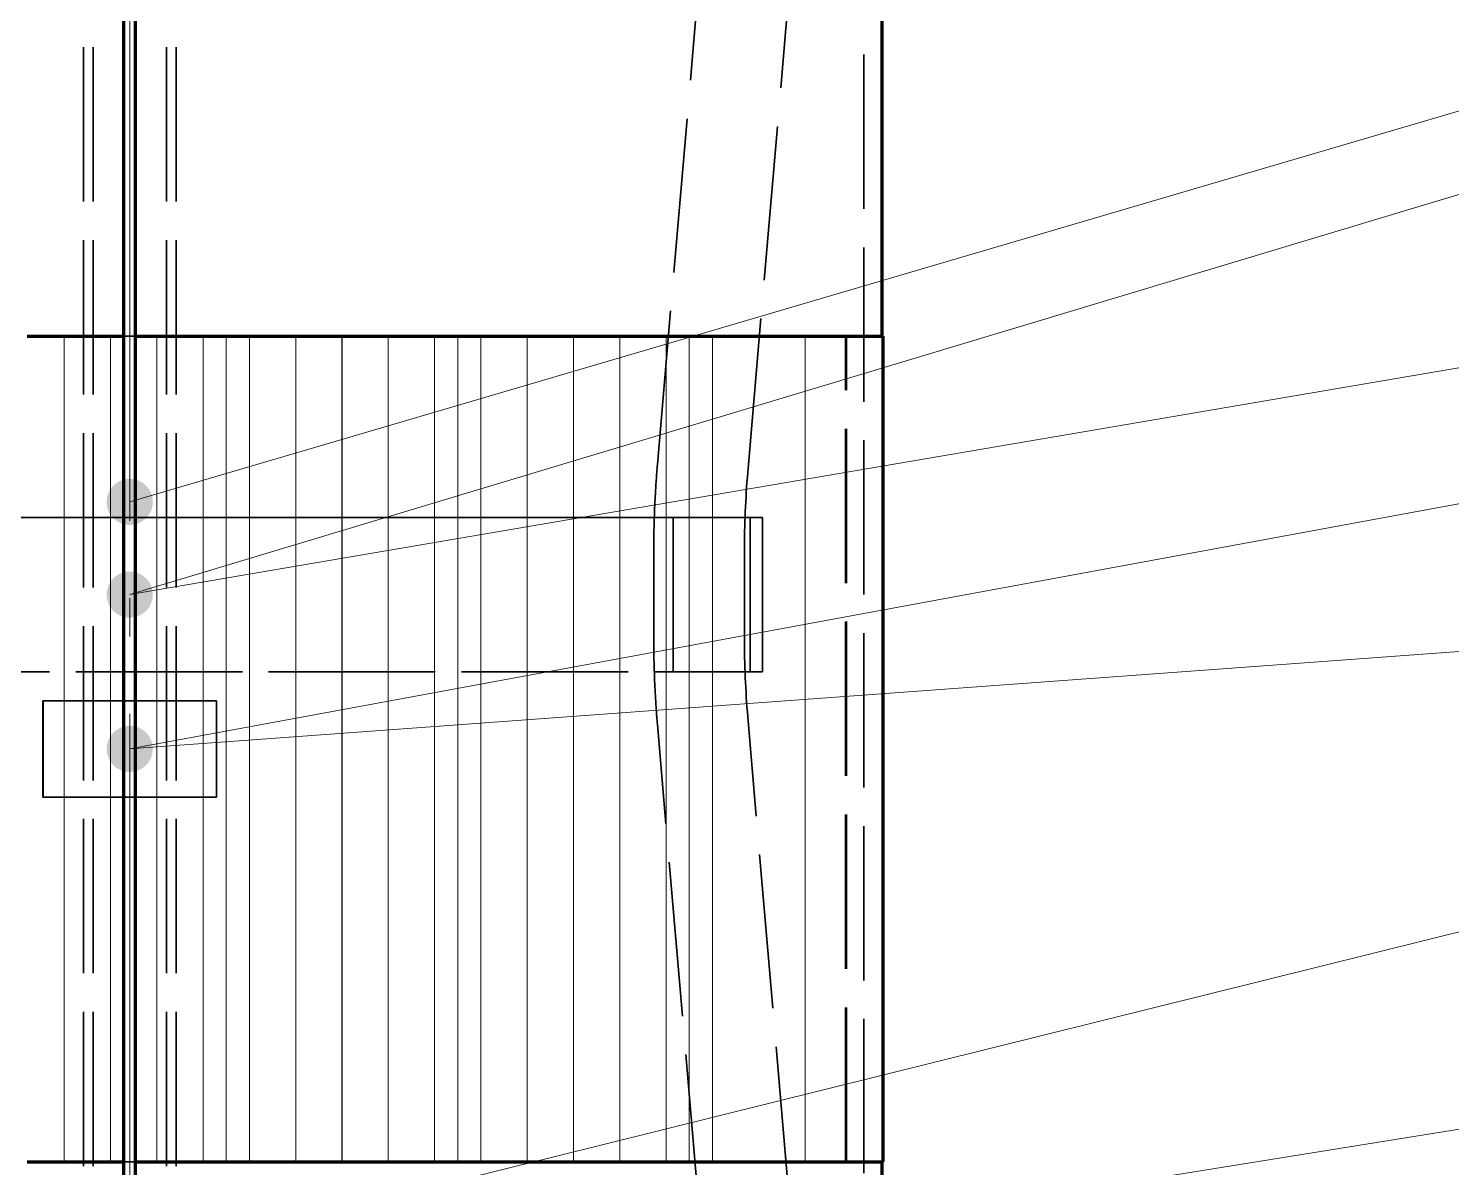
# Model space of a CAD drawing. Header units: millimetres. Extents: x 0 to 2382, y 0 to 420.
# Drawn here: x 153.88 to 190.76, y 255.65 to 285.17 of the extents above; entities that cross this region are included whole.
import ezdxf

# ---------------------------------------------------------------- set-up
doc = ezdxf.new("R2010")
doc.units = ezdxf.units.MM
doc.linetypes.add('IRAM-E-TRAZOS', pattern=[5, 4, -1])
doc.linetypes.add('IRAM-F-TRAZO-PUNTO', pattern=[20, 15, -2, 1, -2])
for name, color, linetype, lineweight in [('01-VISIBLE', 7, 'CONTINUOUS', 70), ('02-OCULTA', 4, 'IRAM-E-TRAZOS', 35), ('03-EJE', 1, 'IRAM-F-TRAZO-PUNTO', 18), ('05-RAYADO', 8, 'CONTINUOUS', 18), ('08-FINA', 5, 'CONTINUOUS', 18)]:
    doc.layers.add(name, color=color, linetype=linetype, lineweight=lineweight)

msp = doc.modelspace()

# ---------------------------------------------------------------- hatches: boundary and pattern name
at = {"layer": '05-RAYADO'}
h = msp.add_hatch(dxfattribs=at)
h.set_pattern_fill('ANSI31', scale=0.94488, angle=45)
h.paths.add_polyline_path([(175.046, 255.799), (175.046, 277.201), (137.954, 277.201), (137.954, 255.799)])
h = msp.add_hatch(dxfattribs=at)
h.set_pattern_fill('ANSI31', scale=0.377953, angle=45)
h.paths.add_polyline_path([(172.276, 255.799), (172.276, 277.201), (140.724, 277.201), (140.724, 255.799)])
at = {"layer": '08-FINA'}
h = msp.add_hatch(color=7, dxfattribs=at)
h.dxf.hatch_style = 1
edge = h.paths.add_edge_path()
edge.add_arc((156.5, 272.902), 0.6, 0, 360)
h = msp.add_hatch(color=7, dxfattribs=at)
h.dxf.hatch_style = 1
edge = h.paths.add_edge_path()
edge.add_arc((156.5, 270.5), 0.6, 0, 360)
h = msp.add_hatch(color=7, dxfattribs=at)
h.dxf.hatch_style = 1
edge = h.paths.add_edge_path()
edge.add_arc((156.5, 270.5), 0.6, 0, 360)
h = msp.add_hatch(color=7, dxfattribs=at)
h.dxf.hatch_style = 1
edge = h.paths.add_edge_path()
edge.add_arc((156.5, 266.5), 0.6, 0, 360)
h = msp.add_hatch(color=7, dxfattribs=at)
h.dxf.hatch_style = 1
edge = h.paths.add_edge_path()
edge.add_arc((156.5, 266.5), 0.6, 0, 360)

# ---------------------------------------------------------------- linework, layer by layer
at = {"layer": '01-VISIBLE'}
for p, q in [((156.35, 231.587), (156.35, 315.4)), ((156.65, 231.587), (156.65, 315.4)), ((176, 277.201), (176, 315.5)), ((176.03, 255.799), (176.03, 277.201)), ((176, 231.587), (176, 255.799))]:
    msp.add_line(p, q, dxfattribs=at)
for points in [[(153.846, 277.201), (153.896, 277.201), (153.946, 277.201), (153.996, 277.201), (154.046, 277.201), (154.097, 277.201), (154.147, 277.201), (154.197, 277.201), (154.247, 277.201), (154.297, 277.201), (154.347, 277.201), (154.397, 277.201), (154.447, 277.201), (154.497, 277.201), (154.547, 277.201), (154.597, 277.201), (154.647, 277.201), (154.697, 277.201), (154.748, 277.201), (154.798, 277.201), (154.848, 277.201), (154.898, 277.201), (154.948, 277.201), (154.998, 277.201), (155.048, 277.201), (155.098, 277.201), (155.148, 277.201), (155.198, 277.201), (155.248, 277.201), (155.298, 277.201), (155.348, 277.201), (155.399, 277.201), (155.449, 277.201), (155.499, 277.201), (155.549, 277.201), (155.599, 277.201), (155.649, 277.201), (155.699, 277.201), (155.749, 277.201), (155.799, 277.201), (155.849, 277.201), (155.899, 277.201), (155.949, 277.201), (155.999, 277.201), (156.05, 277.201), (156.1, 277.201), (156.15, 277.201), (156.2, 277.201), (156.25, 277.201), (156.3, 277.201), (156.35, 277.201)], [(156.65, 277.201), (156.7, 277.201), (156.75, 277.201), (156.8, 277.201), (156.85, 277.201), (156.9, 277.201), (156.95, 277.201), (157.001, 277.201), (157.051, 277.201), (157.101, 277.201), (157.151, 277.201), (157.201, 277.201), (157.251, 277.201), (157.301, 277.201), (157.351, 277.201), (157.401, 277.201), (157.451, 277.201), (157.501, 277.201), (157.551, 277.201), (157.601, 277.201), (157.652, 277.201), (157.702, 277.201), (157.752, 277.201), (157.802, 277.201), (157.852, 277.201), (157.902, 277.201), (157.952, 277.201), (158.002, 277.201), (158.052, 277.201), (158.102, 277.201), (158.152, 277.201), (158.202, 277.201), (158.252, 277.201), (158.303, 277.201), (158.353, 277.201), (158.403, 277.201), (158.453, 277.201), (158.503, 277.201), (158.553, 277.201), (158.603, 277.201), (158.653, 277.201), (158.703, 277.201), (158.753, 277.201), (158.803, 277.201), (158.853, 277.201), (158.903, 277.201), (158.954, 277.201), (159.004, 277.201), (159.054, 277.201), (159.104, 277.201), (159.154, 277.201), (159.204, 277.201), (159.254, 277.201), (159.304, 277.201), (159.354, 277.201), (159.404, 277.201), (159.454, 277.201), (159.504, 277.201), (159.554, 277.201), (159.605, 277.201), (159.655, 277.201), (159.705, 277.201), (159.755, 277.201), (159.805, 277.201), (159.855, 277.201), (159.905, 277.201), (159.955, 277.201), (160.005, 277.201), (160.055, 277.201), (160.105, 277.201), (160.155, 277.201), (160.206, 277.201), (160.256, 277.201), (160.306, 277.201), (160.356, 277.201), (160.406, 277.201), (160.456, 277.201), (160.506, 277.201), (160.556, 277.201), (160.606, 277.201), (160.656, 277.201), (160.706, 277.201), (160.756, 277.201), (160.806, 277.201), (160.857, 277.201), (160.907, 277.201), (160.957, 277.201), (161.007, 277.201), (161.057, 277.201), (161.107, 277.201), (161.157, 277.201), (161.207, 277.201), (161.257, 277.201), (161.307, 277.201), (161.357, 277.201), (161.407, 277.201), (161.457, 277.201), (161.508, 277.201), (161.558, 277.201), (161.608, 277.201), (161.658, 277.201), (161.708, 277.201), (161.758, 277.201), (161.808, 277.201), (161.858, 277.201), (161.908, 277.201), (161.958, 277.201), (162.008, 277.201), (162.058, 277.201), (162.108, 277.201), (162.159, 277.201), (162.209, 277.201), (162.259, 277.201), (162.309, 277.201), (162.359, 277.201), (162.409, 277.201), (162.459, 277.201), (162.509, 277.201), (162.559, 277.201), (162.609, 277.201), (162.659, 277.201), (162.709, 277.201), (162.759, 277.201), (162.81, 277.201), (162.86, 277.201), (162.91, 277.201), (162.96, 277.201), (163.01, 277.201), (163.06, 277.201), (163.11, 277.201), (163.16, 277.201), (163.21, 277.201), (163.26, 277.201), (163.31, 277.201), (163.36, 277.201), (163.41, 277.201), (163.461, 277.201), (163.511, 277.201), (163.561, 277.201), (163.611, 277.201), (163.661, 277.201), (163.711, 277.201), (163.761, 277.201), (163.811, 277.201), (163.861, 277.201), (163.911, 277.201), (163.961, 277.201), (164.011, 277.201), (164.061, 277.201), (164.112, 277.201), (164.162, 277.201), (164.212, 277.201), (164.262, 277.201), (164.312, 277.201), (164.362, 277.201), (164.412, 277.201), (164.462, 277.201), (164.512, 277.201), (164.562, 277.201), (164.612, 277.201), (164.662, 277.201), (164.712, 277.201), (164.763, 277.201), (164.813, 277.201), (164.863, 277.201), (164.913, 277.201), (164.963, 277.201), (165.013, 277.201), (165.063, 277.201), (165.113, 277.201), (165.163, 277.201), (165.213, 277.201), (165.263, 277.201), (165.313, 277.201), (165.363, 277.201), (165.414, 277.201), (165.464, 277.201), (165.514, 277.201), (165.564, 277.201), (165.614, 277.201), (165.664, 277.201), (165.714, 277.201), (165.764, 277.201), (165.814, 277.201), (165.864, 277.201), (165.914, 277.201), (165.964, 277.201), (166.014, 277.201), (166.065, 277.201), (166.115, 277.201), (166.165, 277.201), (166.215, 277.201), (166.265, 277.201), (166.315, 277.201), (166.365, 277.201), (166.415, 277.201), (166.465, 277.201), (166.515, 277.201), (166.565, 277.201), (166.615, 277.201), (166.666, 277.201), (166.716, 277.201), (166.766, 277.201), (166.816, 277.201), (166.866, 277.201), (166.916, 277.201), (166.966, 277.201), (167.016, 277.201), (167.066, 277.201), (167.116, 277.201), (167.166, 277.201), (167.216, 277.201), (167.266, 277.201), (167.317, 277.201), (167.367, 277.201), (167.417, 277.201), (167.467, 277.201), (167.517, 277.201), (167.567, 277.201), (167.617, 277.201), (167.667, 277.201), (167.717, 277.201), (167.767, 277.201), (167.817, 277.201), (167.867, 277.201), (167.917, 277.201), (167.968, 277.201), (168.018, 277.201), (168.068, 277.201), (168.118, 277.201), (168.168, 277.201), (168.218, 277.201), (168.268, 277.201), (168.318, 277.201), (168.368, 277.201), (168.418, 277.201), (168.468, 277.201), (168.518, 277.201), (168.568, 277.201), (168.619, 277.201), (168.669, 277.201), (168.719, 277.201), (168.769, 277.201), (168.819, 277.201), (168.869, 277.201), (168.919, 277.201), (168.969, 277.201), (169.019, 277.201), (169.069, 277.201), (169.119, 277.201), (169.169, 277.201), (169.219, 277.201), (169.27, 277.201), (169.32, 277.201), (169.37, 277.201), (169.42, 277.201), (169.47, 277.201), (169.52, 277.201), (169.57, 277.201), (169.62, 277.201), (169.67, 277.201), (169.72, 277.201), (169.77, 277.201), (169.82, 277.201), (169.87, 277.201), (169.921, 277.201), (169.971, 277.201), (170.021, 277.201), (170.071, 277.201), (170.121, 277.201), (170.171, 277.201), (170.221, 277.201), (170.271, 277.201), (170.321, 277.201), (170.371, 277.201), (170.421, 277.201), (170.471, 277.201), (170.521, 277.201), (170.572, 277.201), (170.622, 277.201), (170.672, 277.201), (170.722, 277.201), (170.772, 277.201), (170.822, 277.201), (170.872, 277.201), (170.922, 277.201), (170.972, 277.201), (171.022, 277.201), (171.072, 277.201), (171.122, 277.201), (171.172, 277.201), (171.223, 277.201), (171.273, 277.201), (171.323, 277.201), (171.373, 277.201), (171.423, 277.201), (171.473, 277.201), (171.523, 277.201), (171.573, 277.201), (171.623, 277.201), (171.673, 277.201), (171.723, 277.201), (171.773, 277.201), (171.823, 277.201), (171.874, 277.201), (171.924, 277.201), (171.974, 277.201), (172.024, 277.201), (172.074, 277.201), (172.124, 277.201), (172.174, 277.201), (172.224, 277.201), (172.274, 277.201), (172.324, 277.201), (172.374, 277.201), (172.424, 277.201), (172.474, 277.201), (172.525, 277.201), (172.575, 277.201), (172.625, 277.201), (172.675, 277.201), (172.725, 277.201), (172.775, 277.201), (172.825, 277.201), (172.875, 277.201), (172.925, 277.201), (172.975, 277.201), (173.025, 277.201), (173.075, 277.201), (173.126, 277.201), (173.176, 277.201), (173.226, 277.201), (173.276, 277.201), (173.326, 277.201), (173.376, 277.201), (173.426, 277.201), (173.476, 277.201), (173.526, 277.201), (173.576, 277.201), (173.626, 277.201), (173.676, 277.201), (173.726, 277.201), (173.777, 277.201), (173.827, 277.201), (173.877, 277.201), (173.927, 277.201), (173.977, 277.201), (174.027, 277.201), (174.077, 277.201), (174.127, 277.201), (174.177, 277.201), (174.227, 277.201), (174.277, 277.201), (174.327, 277.201), (174.377, 277.201), (174.428, 277.201), (174.478, 277.201), (174.528, 277.201), (174.578, 277.201), (174.628, 277.201), (174.678, 277.201), (174.728, 277.201), (174.778, 277.201), (174.828, 277.201), (174.878, 277.201), (174.928, 277.201), (174.978, 277.201), (175.028, 277.201), (175.079, 277.201), (175.129, 277.201), (175.179, 277.201), (175.229, 277.201), (175.279, 277.201), (175.329, 277.201), (175.379, 277.201), (175.429, 277.201), (175.479, 277.201), (175.529, 277.201), (175.579, 277.201), (175.629, 277.201), (175.679, 277.201), (175.73, 277.201), (175.78, 277.201), (175.83, 277.201), (175.88, 277.201), (175.93, 277.201), (175.98, 277.201), (176.03, 277.201)], [(153.846, 255.799), (153.896, 255.799), (153.946, 255.799), (153.996, 255.799), (154.046, 255.799), (154.097, 255.799), (154.147, 255.799), (154.197, 255.799), (154.247, 255.799), (154.297, 255.799), (154.347, 255.799), (154.397, 255.799), (154.447, 255.799), (154.497, 255.799), (154.547, 255.799), (154.597, 255.799), (154.647, 255.799), (154.697, 255.799), (154.748, 255.799), (154.798, 255.799), (154.848, 255.799), (154.898, 255.799), (154.948, 255.799), (154.998, 255.799), (155.048, 255.799), (155.098, 255.799), (155.148, 255.799), (155.198, 255.799), (155.248, 255.799), (155.298, 255.799), (155.348, 255.799), (155.399, 255.799), (155.449, 255.799), (155.499, 255.799), (155.549, 255.799), (155.599, 255.799), (155.649, 255.799), (155.699, 255.799), (155.749, 255.799), (155.799, 255.799), (155.849, 255.799), (155.899, 255.799), (155.949, 255.799), (155.999, 255.799), (156.05, 255.799), (156.1, 255.799), (156.15, 255.799), (156.2, 255.799), (156.25, 255.799), (156.3, 255.799), (156.35, 255.799)], [(156.65, 255.799), (156.7, 255.799), (156.75, 255.799), (156.8, 255.799), (156.85, 255.799), (156.9, 255.799), (156.95, 255.799), (157.001, 255.799), (157.051, 255.799), (157.101, 255.799), (157.151, 255.799), (157.201, 255.799), (157.251, 255.799), (157.301, 255.799), (157.351, 255.799), (157.401, 255.799), (157.451, 255.799), (157.501, 255.799), (157.551, 255.799), (157.601, 255.799), (157.652, 255.799), (157.702, 255.799), (157.752, 255.799), (157.802, 255.799), (157.852, 255.799), (157.902, 255.799), (157.952, 255.799), (158.002, 255.799), (158.052, 255.799), (158.102, 255.799), (158.152, 255.799), (158.202, 255.799), (158.252, 255.799), (158.303, 255.799), (158.353, 255.799), (158.403, 255.799), (158.453, 255.799), (158.503, 255.799), (158.553, 255.799), (158.603, 255.799), (158.653, 255.799), (158.703, 255.799), (158.753, 255.799), (158.803, 255.799), (158.853, 255.799), (158.903, 255.799), (158.954, 255.799), (159.004, 255.799), (159.054, 255.799), (159.104, 255.799), (159.154, 255.799), (159.204, 255.799), (159.254, 255.799), (159.304, 255.799), (159.354, 255.799), (159.404, 255.799), (159.454, 255.799), (159.504, 255.799), (159.554, 255.799), (159.605, 255.799), (159.655, 255.799), (159.705, 255.799), (159.755, 255.799), (159.805, 255.799), (159.855, 255.799), (159.905, 255.799), (159.955, 255.799), (160.005, 255.799), (160.055, 255.799), (160.105, 255.799), (160.155, 255.799), (160.206, 255.799), (160.256, 255.799), (160.306, 255.799), (160.356, 255.799), (160.406, 255.799), (160.456, 255.799), (160.506, 255.799), (160.556, 255.799), (160.606, 255.799), (160.656, 255.799), (160.706, 255.799), (160.756, 255.799), (160.806, 255.799), (160.857, 255.799), (160.907, 255.799), (160.957, 255.799), (161.007, 255.799), (161.057, 255.799), (161.107, 255.799), (161.157, 255.799), (161.207, 255.799), (161.257, 255.799), (161.307, 255.799), (161.357, 255.799), (161.407, 255.799), (161.457, 255.799), (161.508, 255.799), (161.558, 255.799), (161.608, 255.799), (161.658, 255.799), (161.708, 255.799), (161.758, 255.799), (161.808, 255.799), (161.858, 255.799), (161.908, 255.799), (161.958, 255.799), (162.008, 255.799), (162.058, 255.799), (162.108, 255.799), (162.159, 255.799), (162.209, 255.799), (162.259, 255.799), (162.309, 255.799), (162.359, 255.799), (162.409, 255.799), (162.459, 255.799), (162.509, 255.799), (162.559, 255.799), (162.609, 255.799), (162.659, 255.799), (162.709, 255.799), (162.759, 255.799), (162.81, 255.799), (162.86, 255.799), (162.91, 255.799), (162.96, 255.799), (163.01, 255.799), (163.06, 255.799), (163.11, 255.799), (163.16, 255.799), (163.21, 255.799), (163.26, 255.799), (163.31, 255.799), (163.36, 255.799), (163.41, 255.799), (163.461, 255.799), (163.511, 255.799), (163.561, 255.799), (163.611, 255.799), (163.661, 255.799), (163.711, 255.799), (163.761, 255.799), (163.811, 255.799), (163.861, 255.799), (163.911, 255.799), (163.961, 255.799), (164.011, 255.799), (164.061, 255.799), (164.112, 255.799), (164.162, 255.799), (164.212, 255.799), (164.262, 255.799), (164.312, 255.799), (164.362, 255.799), (164.412, 255.799), (164.462, 255.799), (164.512, 255.799), (164.562, 255.799), (164.612, 255.799), (164.662, 255.799), (164.712, 255.799), (164.763, 255.799), (164.813, 255.799), (164.863, 255.799), (164.913, 255.799), (164.963, 255.799), (165.013, 255.799), (165.063, 255.799), (165.113, 255.799), (165.163, 255.799), (165.213, 255.799), (165.263, 255.799), (165.313, 255.799), (165.363, 255.799), (165.414, 255.799), (165.464, 255.799), (165.514, 255.799), (165.564, 255.799), (165.614, 255.799), (165.664, 255.799), (165.714, 255.799), (165.764, 255.799), (165.814, 255.799), (165.864, 255.799), (165.914, 255.799), (165.964, 255.799), (166.014, 255.799), (166.065, 255.799), (166.115, 255.799), (166.165, 255.799), (166.215, 255.799), (166.265, 255.799), (166.315, 255.799), (166.365, 255.799), (166.415, 255.799), (166.465, 255.799), (166.515, 255.799), (166.565, 255.799), (166.615, 255.799), (166.666, 255.799), (166.716, 255.799), (166.766, 255.799), (166.816, 255.799), (166.866, 255.799), (166.916, 255.799), (166.966, 255.799), (167.016, 255.799), (167.066, 255.799), (167.116, 255.799), (167.166, 255.799), (167.216, 255.799), (167.266, 255.799), (167.317, 255.799), (167.367, 255.799), (167.417, 255.799), (167.467, 255.799), (167.517, 255.799), (167.567, 255.799), (167.617, 255.799), (167.667, 255.799), (167.717, 255.799), (167.767, 255.799), (167.817, 255.799), (167.867, 255.799), (167.917, 255.799), (167.968, 255.799), (168.018, 255.799), (168.068, 255.799), (168.118, 255.799), (168.168, 255.799), (168.218, 255.799), (168.268, 255.799), (168.318, 255.799), (168.368, 255.799), (168.418, 255.799), (168.468, 255.799), (168.518, 255.799), (168.568, 255.799), (168.619, 255.799), (168.669, 255.799), (168.719, 255.799), (168.769, 255.799), (168.819, 255.799), (168.869, 255.799), (168.919, 255.799), (168.969, 255.799), (169.019, 255.799), (169.069, 255.799), (169.119, 255.799), (169.169, 255.799), (169.219, 255.799), (169.27, 255.799), (169.32, 255.799), (169.37, 255.799), (169.42, 255.799), (169.47, 255.799), (169.52, 255.799), (169.57, 255.799), (169.62, 255.799), (169.67, 255.799), (169.72, 255.799), (169.77, 255.799), (169.82, 255.799), (169.87, 255.799), (169.921, 255.799), (169.971, 255.799), (170.021, 255.799), (170.071, 255.799), (170.121, 255.799), (170.171, 255.799), (170.221, 255.799), (170.271, 255.799), (170.321, 255.799), (170.371, 255.799), (170.421, 255.799), (170.471, 255.799), (170.521, 255.799), (170.572, 255.799), (170.622, 255.799), (170.672, 255.799), (170.722, 255.799), (170.772, 255.799), (170.822, 255.799), (170.872, 255.799), (170.922, 255.799), (170.972, 255.799), (171.022, 255.799), (171.072, 255.799), (171.122, 255.799), (171.172, 255.799), (171.223, 255.799), (171.273, 255.799), (171.323, 255.799), (171.373, 255.799), (171.423, 255.799), (171.473, 255.799), (171.523, 255.799), (171.573, 255.799), (171.623, 255.799), (171.673, 255.799), (171.723, 255.799), (171.773, 255.799), (171.823, 255.799), (171.874, 255.799), (171.924, 255.799), (171.974, 255.799), (172.024, 255.799), (172.074, 255.799), (172.124, 255.799), (172.174, 255.799), (172.224, 255.799), (172.274, 255.799), (172.324, 255.799), (172.374, 255.799), (172.424, 255.799), (172.474, 255.799), (172.525, 255.799), (172.575, 255.799), (172.625, 255.799), (172.675, 255.799), (172.725, 255.799), (172.775, 255.799), (172.825, 255.799), (172.875, 255.799), (172.925, 255.799), (172.975, 255.799), (173.025, 255.799), (173.075, 255.799), (173.126, 255.799), (173.176, 255.799), (173.226, 255.799), (173.276, 255.799), (173.326, 255.799), (173.376, 255.799), (173.426, 255.799), (173.476, 255.799), (173.526, 255.799), (173.576, 255.799), (173.626, 255.799), (173.676, 255.799), (173.726, 255.799), (173.777, 255.799), (173.827, 255.799), (173.877, 255.799), (173.927, 255.799), (173.977, 255.799), (174.027, 255.799), (174.077, 255.799), (174.127, 255.799), (174.177, 255.799), (174.227, 255.799), (174.277, 255.799), (174.327, 255.799), (174.377, 255.799), (174.428, 255.799), (174.478, 255.799), (174.528, 255.799), (174.578, 255.799), (174.628, 255.799), (174.678, 255.799), (174.728, 255.799), (174.778, 255.799), (174.828, 255.799), (174.878, 255.799), (174.928, 255.799), (174.978, 255.799), (175.028, 255.799), (175.079, 255.799), (175.129, 255.799), (175.179, 255.799), (175.229, 255.799), (175.279, 255.799), (175.329, 255.799), (175.379, 255.799), (175.429, 255.799), (175.479, 255.799), (175.529, 255.799), (175.579, 255.799), (175.629, 255.799), (175.679, 255.799), (175.73, 255.799), (175.78, 255.799), (175.83, 255.799), (175.88, 255.799), (175.93, 255.799), (175.98, 255.799), (176.03, 255.799)]]:
    msp.add_lwpolyline(points, dxfattribs=at)
at = {"layer": '02-OCULTA'}
for p, q in [((155.3, 215.685), (155.3, 330.118)), ((155.55, 215.685), (155.55, 330.118)), ((157.45, 215.685), (157.45, 330.118)), ((157.7, 215.685), (157.7, 330.118)), ((156.35, 225.6), (156.35, 315.4)), ((156.65, 225.6), (156.65, 315.4)), ((175.525, 225.5), (175.525, 315.5)), ((170.176, 273.868), (172.963, 306.333)), ((170.176, 273.868), (172.963, 306.333)), ((170.176, 273.868), (172.963, 306.333)), ((170.176, 273.868), (172.963, 306.333)), ((172.517, 273.667), (175.304, 306.132)), ((172.517, 273.667), (175.304, 306.132)), ((172.517, 273.667), (175.304, 306.132)), ((172.517, 273.667), (175.304, 306.132)), ((175.046, 277.201), (175.074, 277.201)), ((175.046, 255.799), (175.046, 277.201)), ((175.074, 255.799), (175.074, 277.201)), ((176, 255.799), (176, 277.201)), ((176, 255.799), (176, 277.201)), ((172.9, 272.5), (140.1, 272.5)), ((140.42, 272.5), (172.58, 272.5)), ((172.9, 272.5), (170.58, 272.5)), ((170.58, 272.5), (172.58, 272.5)), ((170.58, 268.5), (170.58, 272.5)), ((170.58, 268.5), (170.58, 272.5)), ((172.58, 272.5), (172.58, 268.5)), ((172.58, 268.5), (172.58, 272.5)), ((172.9, 268.5), (172.9, 272.5)), ((172.9, 268.5), (172.9, 272.5)), ((170.08, 269.371), (170.08, 271.629)), ((170.08, 269.371), (170.08, 271.629)), ((170.08, 269.371), (170.08, 271.629)), ((170.08, 269.371), (170.08, 271.629)), ((172.43, 269.371), (172.43, 271.629)), ((172.43, 269.371), (172.43, 271.629)), ((172.43, 269.371), (172.43, 271.629)), ((172.43, 269.371), (172.43, 271.629)), ((140.1, 268.5), (172.9, 268.5)), ((140.42, 268.5), (172.58, 268.5)), ((170.58, 268.5), (172.58, 268.5)), ((170.58, 268.5), (172.9, 268.5)), ((154.252, 265.25), (154.252, 267.75)), ((154.255, 267.75), (154.252, 267.75)), ((154.255, 265.25), (154.255, 267.75)), ((158.745, 267.75), (158.748, 267.75)), ((158.745, 265.25), (158.745, 267.75)), ((158.748, 265.25), (158.748, 267.75)), ((172.963, 234.667), (170.176, 267.132)), ((172.963, 234.667), (170.176, 267.132)), ((172.963, 234.667), (170.176, 267.132)), ((172.963, 234.667), (170.176, 267.132)), ((175.304, 234.868), (172.517, 267.333)), ((175.304, 234.868), (172.517, 267.333)), ((175.304, 234.868), (172.517, 267.333)), ((175.304, 234.868), (172.517, 267.333)), ((154.255, 265.25), (154.252, 265.25)), ((158.745, 265.25), (158.748, 265.25)), ((175.046, 255.799), (175.074, 255.799))]:
    msp.add_line(p, q, dxfattribs=at)
for points in [[(153.868, 277.201), (153.965, 277.201), (154.063, 277.201), (154.16, 277.201), (154.258, 277.201), (154.355, 277.201), (154.453, 277.201), (154.55, 277.201), (154.648, 277.201), (154.745, 277.201), (154.843, 277.201), (154.94, 277.201), (155.038, 277.201), (155.135, 277.201), (155.233, 277.201), (155.33, 277.201), (155.428, 277.201), (155.525, 277.201), (155.623, 277.201), (155.72, 277.201), (155.818, 277.201), (155.915, 277.201), (156.013, 277.201), (156.11, 277.201), (156.208, 277.201), (156.305, 277.201), (156.403, 277.201), (156.5, 277.201), (156.598, 277.201), (156.695, 277.201), (156.793, 277.201), (156.89, 277.201), (156.988, 277.201), (157.085, 277.201), (157.183, 277.201), (157.28, 277.201), (157.378, 277.201), (157.475, 277.201), (157.573, 277.201), (157.67, 277.201), (157.768, 277.201), (157.865, 277.201), (157.963, 277.201), (158.06, 277.201), (158.158, 277.201), (158.255, 277.201), (158.353, 277.201), (158.45, 277.201), (158.548, 277.201), (158.645, 277.201), (158.743, 277.201), (158.84, 277.201), (158.938, 277.201), (159.035, 277.201), (159.133, 277.201), (159.23, 277.201), (159.328, 277.201), (159.425, 277.201), (159.523, 277.201), (159.62, 277.201), (159.718, 277.201), (159.815, 277.201), (159.913, 277.201), (160.01, 277.201), (160.108, 277.201), (160.205, 277.201), (160.303, 277.201), (160.4, 277.201), (160.498, 277.201), (160.595, 277.201), (160.693, 277.201), (160.79, 277.201), (160.888, 277.201), (160.985, 277.201), (161.083, 277.201), (161.18, 277.201), (161.278, 277.201), (161.375, 277.201), (161.473, 277.201), (161.57, 277.201), (161.668, 277.201), (161.765, 277.201), (161.863, 277.201), (161.96, 277.201), (162.058, 277.201), (162.155, 277.201), (162.253, 277.201), (162.35, 277.201), (162.448, 277.201), (162.545, 277.201), (162.643, 277.201), (162.74, 277.201), (162.838, 277.201), (162.935, 277.201), (163.033, 277.201), (163.13, 277.201), (163.228, 277.201), (163.325, 277.201), (163.423, 277.201), (163.52, 277.201), (163.618, 277.201), (163.715, 277.201), (163.813, 277.201), (163.91, 277.201), (164.008, 277.201), (164.105, 277.201), (164.203, 277.201), (164.3, 277.201), (164.398, 277.201), (164.495, 277.201), (164.593, 277.201), (164.69, 277.201), (164.788, 277.201), (164.885, 277.201), (164.983, 277.201), (165.08, 277.201), (165.178, 277.201), (165.275, 277.201), (165.373, 277.201), (165.47, 277.201), (165.568, 277.201), (165.665, 277.201), (165.763, 277.201), (165.86, 277.201), (165.958, 277.201), (166.055, 277.201), (166.153, 277.201), (166.25, 277.201), (166.348, 277.201), (166.445, 277.201), (166.543, 277.201), (166.64, 277.201), (166.738, 277.201), (166.835, 277.201), (166.933, 277.201), (167.03, 277.201), (167.128, 277.201), (167.225, 277.201), (167.323, 277.201), (167.42, 277.201), (167.518, 277.201), (167.615, 277.201), (167.713, 277.201), (167.81, 277.201), (167.908, 277.201), (168.005, 277.201), (168.103, 277.201), (168.2, 277.201), (168.298, 277.201), (168.395, 277.201), (168.493, 277.201), (168.59, 277.201), (168.688, 277.201), (168.785, 277.201), (168.883, 277.201), (168.98, 277.201), (169.078, 277.201), (169.175, 277.201), (169.273, 277.201), (169.37, 277.201), (169.468, 277.201), (169.565, 277.201), (169.663, 277.201), (169.76, 277.201), (169.858, 277.201), (169.955, 277.201), (170.053, 277.201), (170.15, 277.201), (170.248, 277.201), (170.345, 277.201), (170.443, 277.201), (170.54, 277.201), (170.638, 277.201), (170.735, 277.201), (170.833, 277.201), (170.93, 277.201), (171.028, 277.201), (171.125, 277.201), (171.223, 277.201), (171.32, 277.201), (171.418, 277.201), (171.515, 277.201), (171.613, 277.201), (171.71, 277.201), (171.808, 277.201), (171.905, 277.201), (172.003, 277.201), (172.1, 277.201), (172.198, 277.201), (172.295, 277.201), (172.393, 277.201), (172.49, 277.201), (172.588, 277.201), (172.685, 277.201), (172.783, 277.201), (172.88, 277.201), (172.978, 277.201), (173.075, 277.201), (173.173, 277.201), (173.27, 277.201), (173.368, 277.201), (173.465, 277.201), (173.563, 277.201), (173.66, 277.201), (173.758, 277.201), (173.855, 277.201), (173.953, 277.201), (174.05, 277.201), (174.148, 277.201), (174.245, 277.201), (174.343, 277.201), (174.44, 277.201), (174.538, 277.201), (174.635, 277.201), (174.733, 277.201), (174.83, 277.201), (174.928, 277.201), (175.025, 277.201), (175.123, 277.201), (175.22, 277.201), (175.318, 277.201), (175.415, 277.201), (175.513, 277.201), (175.61, 277.201), (175.708, 277.201), (175.805, 277.201), (175.903, 277.201), (176, 277.201)], [(156.35, 277.201), (156.4, 277.201), (156.45, 277.201), (156.5, 277.201), (156.55, 277.201), (156.6, 277.201), (156.65, 277.201)], [(176, 277.201), (175.95, 277.201), (175.9, 277.201), (175.849, 277.201), (175.799, 277.201), (175.749, 277.201), (175.699, 277.201), (175.648, 277.201), (175.598, 277.201), (175.548, 277.201), (175.498, 277.201), (175.447, 277.201), (175.397, 277.201), (175.347, 277.201), (175.297, 277.201), (175.247, 277.201), (175.196, 277.201), (175.146, 277.201), (175.096, 277.201), (175.046, 277.201)], [(176.03, 277.201), (175.98, 277.201), (175.929, 277.201), (175.879, 277.201), (175.829, 277.201), (175.778, 277.201), (175.728, 277.201), (175.678, 277.201), (175.628, 277.201), (175.577, 277.201), (175.527, 277.201), (175.477, 277.201), (175.426, 277.201), (175.376, 277.201), (175.326, 277.201), (175.275, 277.201), (175.225, 277.201), (175.175, 277.201), (175.124, 277.201), (175.074, 277.201)], [(170.08, 271.629), (170.08, 271.68), (170.08, 271.731), (170.08, 271.782), (170.081, 271.833), (170.081, 271.884), (170.082, 271.935), (170.082, 271.986), (170.083, 272.036), (170.084, 272.087), (170.085, 272.138), (170.086, 272.189), (170.087, 272.24), (170.088, 272.291), (170.09, 272.342), (170.091, 272.393), (170.093, 272.444), (170.094, 272.495), (170.096, 272.546), (170.098, 272.597), (170.1, 272.648), (170.102, 272.698), (170.104, 272.749), (170.106, 272.8), (170.109, 272.851), (170.111, 272.902), (170.113, 272.953), (170.116, 273.004), (170.119, 273.055), (170.122, 273.105), (170.125, 273.156), (170.128, 273.207), (170.131, 273.258), (170.134, 273.309), (170.137, 273.36), (170.141, 273.41), (170.144, 273.461), (170.148, 273.512), (170.152, 273.563), (170.155, 273.614), (170.159, 273.664), (170.163, 273.715), (170.167, 273.766), (170.172, 273.817), (170.176, 273.868)], [(170.08, 271.629), (170.08, 271.68), (170.08, 271.731), (170.08, 271.782), (170.081, 271.833), (170.081, 271.884), (170.082, 271.935), (170.082, 271.986), (170.083, 272.036), (170.084, 272.087), (170.085, 272.138), (170.086, 272.189), (170.087, 272.24), (170.088, 272.291), (170.09, 272.342), (170.091, 272.393), (170.093, 272.444), (170.094, 272.495), (170.096, 272.546), (170.098, 272.597), (170.1, 272.648), (170.102, 272.698), (170.104, 272.749), (170.106, 272.8), (170.109, 272.851), (170.111, 272.902), (170.113, 272.953), (170.116, 273.004), (170.119, 273.055), (170.122, 273.105), (170.125, 273.156), (170.128, 273.207), (170.131, 273.258), (170.134, 273.309), (170.137, 273.36), (170.141, 273.41), (170.144, 273.461), (170.148, 273.512), (170.152, 273.563), (170.155, 273.614), (170.159, 273.664), (170.163, 273.715), (170.167, 273.766), (170.172, 273.817), (170.176, 273.868)], [(170.08, 271.629), (170.08, 271.68), (170.08, 271.731), (170.08, 271.782), (170.081, 271.833), (170.081, 271.884), (170.082, 271.935), (170.082, 271.986), (170.083, 272.036), (170.084, 272.087), (170.085, 272.138), (170.086, 272.189), (170.087, 272.24), (170.088, 272.291), (170.09, 272.342), (170.091, 272.393), (170.093, 272.444), (170.094, 272.495), (170.096, 272.546), (170.098, 272.597), (170.1, 272.648), (170.102, 272.698), (170.104, 272.749), (170.106, 272.8), (170.109, 272.851), (170.111, 272.902), (170.113, 272.953), (170.116, 273.004), (170.119, 273.055), (170.122, 273.105), (170.125, 273.156), (170.128, 273.207), (170.131, 273.258), (170.134, 273.309), (170.137, 273.36), (170.141, 273.41), (170.144, 273.461), (170.148, 273.512), (170.152, 273.563), (170.155, 273.614), (170.159, 273.664), (170.163, 273.715), (170.167, 273.766), (170.172, 273.817), (170.176, 273.868)], [(170.08, 271.629), (170.08, 271.68), (170.08, 271.731), (170.08, 271.782), (170.081, 271.833), (170.081, 271.884), (170.082, 271.935), (170.082, 271.986), (170.083, 272.036), (170.084, 272.087), (170.085, 272.138), (170.086, 272.189), (170.087, 272.24), (170.088, 272.291), (170.09, 272.342), (170.091, 272.393), (170.093, 272.444), (170.094, 272.495), (170.096, 272.546), (170.098, 272.597), (170.1, 272.648), (170.102, 272.698), (170.104, 272.749), (170.106, 272.8), (170.109, 272.851), (170.111, 272.902), (170.113, 272.953), (170.116, 273.004), (170.119, 273.055), (170.122, 273.105), (170.125, 273.156), (170.128, 273.207), (170.131, 273.258), (170.134, 273.309), (170.137, 273.36), (170.141, 273.41), (170.144, 273.461), (170.148, 273.512), (170.152, 273.563), (170.155, 273.614), (170.159, 273.664), (170.163, 273.715), (170.167, 273.766), (170.172, 273.817), (170.176, 273.868)], [(170.176, 267.132), (170.172, 267.183), (170.167, 267.234), (170.163, 267.285), (170.159, 267.336), (170.155, 267.386), (170.152, 267.437), (170.148, 267.488), (170.144, 267.539), (170.141, 267.59), (170.137, 267.64), (170.134, 267.691), (170.131, 267.742), (170.128, 267.793), (170.125, 267.844), (170.122, 267.895), (170.119, 267.945), (170.116, 267.996), (170.113, 268.047), (170.111, 268.098), (170.109, 268.149), (170.106, 268.2), (170.104, 268.251), (170.102, 268.302), (170.1, 268.352), (170.098, 268.403), (170.096, 268.454), (170.094, 268.505), (170.093, 268.556), (170.091, 268.607), (170.09, 268.658), (170.088, 268.709), (170.087, 268.76), (170.086, 268.811), (170.085, 268.862), (170.084, 268.913), (170.083, 268.964), (170.082, 269.014), (170.082, 269.065), (170.081, 269.116), (170.081, 269.167), (170.08, 269.218), (170.08, 269.269), (170.08, 269.32), (170.08, 269.371)], [(170.176, 267.132), (170.172, 267.183), (170.167, 267.234), (170.163, 267.285), (170.159, 267.336), (170.155, 267.386), (170.152, 267.437), (170.148, 267.488), (170.144, 267.539), (170.141, 267.59), (170.137, 267.64), (170.134, 267.691), (170.131, 267.742), (170.128, 267.793), (170.125, 267.844), (170.122, 267.895), (170.119, 267.945), (170.116, 267.996), (170.113, 268.047), (170.111, 268.098), (170.109, 268.149), (170.106, 268.2), (170.104, 268.251), (170.102, 268.302), (170.1, 268.352), (170.098, 268.403), (170.096, 268.454), (170.094, 268.505), (170.093, 268.556), (170.091, 268.607), (170.09, 268.658), (170.088, 268.709), (170.087, 268.76), (170.086, 268.811), (170.085, 268.862), (170.084, 268.913), (170.083, 268.964), (170.082, 269.014), (170.082, 269.065), (170.081, 269.116), (170.081, 269.167), (170.08, 269.218), (170.08, 269.269), (170.08, 269.32), (170.08, 269.371)], [(170.176, 267.132), (170.172, 267.183), (170.167, 267.234), (170.163, 267.285), (170.159, 267.336), (170.155, 267.386), (170.152, 267.437), (170.148, 267.488), (170.144, 267.539), (170.141, 267.59), (170.137, 267.64), (170.134, 267.691), (170.131, 267.742), (170.128, 267.793), (170.125, 267.844), (170.122, 267.895), (170.119, 267.945), (170.116, 267.996), (170.113, 268.047), (170.111, 268.098), (170.109, 268.149), (170.106, 268.2), (170.104, 268.251), (170.102, 268.302), (170.1, 268.352), (170.098, 268.403), (170.096, 268.454), (170.094, 268.505), (170.093, 268.556), (170.091, 268.607), (170.09, 268.658), (170.088, 268.709), (170.087, 268.76), (170.086, 268.811), (170.085, 268.862), (170.084, 268.913), (170.083, 268.964), (170.082, 269.014), (170.082, 269.065), (170.081, 269.116), (170.081, 269.167), (170.08, 269.218), (170.08, 269.269), (170.08, 269.32), (170.08, 269.371)], [(170.176, 267.132), (170.172, 267.183), (170.167, 267.234), (170.163, 267.285), (170.159, 267.336), (170.155, 267.386), (170.152, 267.437), (170.148, 267.488), (170.144, 267.539), (170.141, 267.59), (170.137, 267.64), (170.134, 267.691), (170.131, 267.742), (170.128, 267.793), (170.125, 267.844), (170.122, 267.895), (170.119, 267.945), (170.116, 267.996), (170.113, 268.047), (170.111, 268.098), (170.109, 268.149), (170.106, 268.2), (170.104, 268.251), (170.102, 268.302), (170.1, 268.352), (170.098, 268.403), (170.096, 268.454), (170.094, 268.505), (170.093, 268.556), (170.091, 268.607), (170.09, 268.658), (170.088, 268.709), (170.087, 268.76), (170.086, 268.811), (170.085, 268.862), (170.084, 268.913), (170.083, 268.964), (170.082, 269.014), (170.082, 269.065), (170.081, 269.116), (170.081, 269.167), (170.08, 269.218), (170.08, 269.269), (170.08, 269.32), (170.08, 269.371)], [(158.748, 267.75), (158.698, 267.75), (158.647, 267.75), (158.597, 267.75), (158.546, 267.75), (158.496, 267.75), (158.445, 267.75), (158.395, 267.75), (158.344, 267.75), (158.294, 267.75), (158.243, 267.75), (158.193, 267.75), (158.142, 267.75), (158.092, 267.75), (158.041, 267.75), (157.991, 267.75), (157.94, 267.75), (157.89, 267.75), (157.839, 267.75), (157.788, 267.75), (157.738, 267.75), (157.687, 267.75), (157.637, 267.75), (157.586, 267.75), (157.536, 267.75), (157.485, 267.75), (157.435, 267.75), (157.384, 267.75), (157.334, 267.75), (157.283, 267.75), (157.233, 267.75), (157.182, 267.75), (157.132, 267.75), (157.081, 267.75), (157.031, 267.75), (156.98, 267.75), (156.929, 267.75), (156.879, 267.75), (156.828, 267.75), (156.778, 267.75), (156.727, 267.75), (156.677, 267.75), (156.626, 267.75), (156.576, 267.75), (156.525, 267.75), (156.475, 267.75), (156.424, 267.75), (156.374, 267.75), (156.323, 267.75), (156.273, 267.75), (156.222, 267.75), (156.172, 267.75), (156.121, 267.75), (156.071, 267.75), (156.02, 267.75), (155.969, 267.75), (155.919, 267.75), (155.868, 267.75), (155.818, 267.75), (155.767, 267.75), (155.717, 267.75), (155.666, 267.75), (155.616, 267.75), (155.565, 267.75), (155.515, 267.75), (155.464, 267.75), (155.414, 267.75), (155.363, 267.75), (155.313, 267.75), (155.262, 267.75), (155.212, 267.75), (155.161, 267.75), (155.11, 267.75), (155.06, 267.75), (155.009, 267.75), (154.959, 267.75), (154.908, 267.75), (154.858, 267.75), (154.807, 267.75), (154.757, 267.75), (154.706, 267.75), (154.656, 267.75), (154.605, 267.75), (154.555, 267.75), (154.504, 267.75), (154.454, 267.75), (154.403, 267.75), (154.353, 267.75), (154.302, 267.75), (154.252, 267.75)], [(158.745, 267.75), (158.695, 267.75), (158.644, 267.75), (158.594, 267.75), (158.543, 267.75), (158.493, 267.75), (158.442, 267.75), (158.392, 267.75), (158.341, 267.75), (158.291, 267.75), (158.241, 267.75), (158.19, 267.75), (158.14, 267.75), (158.089, 267.75), (158.039, 267.75), (157.988, 267.75), (157.938, 267.75), (157.887, 267.75), (157.837, 267.75), (157.786, 267.75), (157.736, 267.75), (157.686, 267.75), (157.635, 267.75), (157.585, 267.75), (157.534, 267.75), (157.484, 267.75), (157.433, 267.75), (157.383, 267.75), (157.332, 267.75), (157.282, 267.75), (157.232, 267.75), (157.181, 267.75), (157.131, 267.75), (157.08, 267.75), (157.03, 267.75), (156.979, 267.75), (156.929, 267.75), (156.878, 267.75), (156.828, 267.75), (156.777, 267.75), (156.727, 267.75), (156.677, 267.75), (156.626, 267.75), (156.576, 267.75), (156.525, 267.75), (156.475, 267.75), (156.424, 267.75), (156.374, 267.75), (156.323, 267.75), (156.273, 267.75), (156.223, 267.75), (156.172, 267.75), (156.122, 267.75), (156.071, 267.75), (156.021, 267.75), (155.97, 267.75), (155.92, 267.75), (155.869, 267.75), (155.819, 267.75), (155.768, 267.75), (155.718, 267.75), (155.668, 267.75), (155.617, 267.75), (155.567, 267.75), (155.516, 267.75), (155.466, 267.75), (155.415, 267.75), (155.365, 267.75), (155.314, 267.75), (155.264, 267.75), (155.214, 267.75), (155.163, 267.75), (155.113, 267.75), (155.062, 267.75), (155.012, 267.75), (154.961, 267.75), (154.911, 267.75), (154.86, 267.75), (154.81, 267.75), (154.759, 267.75), (154.709, 267.75), (154.659, 267.75), (154.608, 267.75), (154.558, 267.75), (154.507, 267.75), (154.457, 267.75), (154.406, 267.75), (154.356, 267.75), (154.305, 267.75), (154.255, 267.75)], [(158.748, 265.25), (158.698, 265.25), (158.647, 265.25), (158.597, 265.25), (158.546, 265.25), (158.496, 265.25), (158.445, 265.25), (158.395, 265.25), (158.344, 265.25), (158.294, 265.25), (158.243, 265.25), (158.193, 265.25), (158.142, 265.25), (158.092, 265.25), (158.041, 265.25), (157.991, 265.25), (157.94, 265.25), (157.89, 265.25), (157.839, 265.25), (157.788, 265.25), (157.738, 265.25), (157.687, 265.25), (157.637, 265.25), (157.586, 265.25), (157.536, 265.25), (157.485, 265.25), (157.435, 265.25), (157.384, 265.25), (157.334, 265.25), (157.283, 265.25), (157.233, 265.25), (157.182, 265.25), (157.132, 265.25), (157.081, 265.25), (157.031, 265.25), (156.98, 265.25), (156.929, 265.25), (156.879, 265.25), (156.828, 265.25), (156.778, 265.25), (156.727, 265.25), (156.677, 265.25), (156.626, 265.25), (156.576, 265.25), (156.525, 265.25), (156.475, 265.25), (156.424, 265.25), (156.374, 265.25), (156.323, 265.25), (156.273, 265.25), (156.222, 265.25), (156.172, 265.25), (156.121, 265.25), (156.071, 265.25), (156.02, 265.25), (155.969, 265.25), (155.919, 265.25), (155.868, 265.25), (155.818, 265.25), (155.767, 265.25), (155.717, 265.25), (155.666, 265.25), (155.616, 265.25), (155.565, 265.25), (155.515, 265.25), (155.464, 265.25), (155.414, 265.25), (155.363, 265.25), (155.313, 265.25), (155.262, 265.25), (155.212, 265.25), (155.161, 265.25), (155.11, 265.25), (155.06, 265.25), (155.009, 265.25), (154.959, 265.25), (154.908, 265.25), (154.858, 265.25), (154.807, 265.25), (154.757, 265.25), (154.706, 265.25), (154.656, 265.25), (154.605, 265.25), (154.555, 265.25), (154.504, 265.25), (154.454, 265.25), (154.403, 265.25), (154.353, 265.25), (154.302, 265.25), (154.252, 265.25)], [(158.745, 265.25), (158.695, 265.25), (158.644, 265.25), (158.594, 265.25), (158.543, 265.25), (158.493, 265.25), (158.442, 265.25), (158.392, 265.25), (158.341, 265.25), (158.291, 265.25), (158.241, 265.25), (158.19, 265.25), (158.14, 265.25), (158.089, 265.25), (158.039, 265.25), (157.988, 265.25), (157.938, 265.25), (157.887, 265.25), (157.837, 265.25), (157.786, 265.25), (157.736, 265.25), (157.686, 265.25), (157.635, 265.25), (157.585, 265.25), (157.534, 265.25), (157.484, 265.25), (157.433, 265.25), (157.383, 265.25), (157.332, 265.25), (157.282, 265.25), (157.232, 265.25), (157.181, 265.25), (157.131, 265.25), (157.08, 265.25), (157.03, 265.25), (156.979, 265.25), (156.929, 265.25), (156.878, 265.25), (156.828, 265.25), (156.777, 265.25), (156.727, 265.25), (156.677, 265.25), (156.626, 265.25), (156.576, 265.25), (156.525, 265.25), (156.475, 265.25), (156.424, 265.25), (156.374, 265.25), (156.323, 265.25), (156.273, 265.25), (156.223, 265.25), (156.172, 265.25), (156.122, 265.25), (156.071, 265.25), (156.021, 265.25), (155.97, 265.25), (155.92, 265.25), (155.869, 265.25), (155.819, 265.25), (155.768, 265.25), (155.718, 265.25), (155.668, 265.25), (155.617, 265.25), (155.567, 265.25), (155.516, 265.25), (155.466, 265.25), (155.415, 265.25), (155.365, 265.25), (155.314, 265.25), (155.264, 265.25), (155.214, 265.25), (155.163, 265.25), (155.113, 265.25), (155.062, 265.25), (155.012, 265.25), (154.961, 265.25), (154.911, 265.25), (154.86, 265.25), (154.81, 265.25), (154.759, 265.25), (154.709, 265.25), (154.659, 265.25), (154.608, 265.25), (154.558, 265.25), (154.507, 265.25), (154.457, 265.25), (154.406, 265.25), (154.356, 265.25), (154.305, 265.25), (154.255, 265.25)], [(153.868, 255.799), (153.965, 255.799), (154.063, 255.799), (154.16, 255.799), (154.258, 255.799), (154.355, 255.799), (154.453, 255.799), (154.55, 255.799), (154.648, 255.799), (154.745, 255.799), (154.843, 255.799), (154.94, 255.799), (155.038, 255.799), (155.135, 255.799), (155.233, 255.799), (155.33, 255.799), (155.428, 255.799), (155.525, 255.799), (155.623, 255.799), (155.72, 255.799), (155.818, 255.799), (155.915, 255.799), (156.013, 255.799), (156.11, 255.799), (156.208, 255.799), (156.305, 255.799), (156.403, 255.799), (156.5, 255.799), (156.598, 255.799), (156.695, 255.799), (156.793, 255.799), (156.89, 255.799), (156.988, 255.799), (157.085, 255.799), (157.183, 255.799), (157.28, 255.799), (157.378, 255.799), (157.475, 255.799), (157.573, 255.799), (157.67, 255.799), (157.768, 255.799), (157.865, 255.799), (157.963, 255.799), (158.06, 255.799), (158.158, 255.799), (158.255, 255.799), (158.353, 255.799), (158.45, 255.799), (158.548, 255.799), (158.645, 255.799), (158.743, 255.799), (158.84, 255.799), (158.938, 255.799), (159.035, 255.799), (159.133, 255.799), (159.23, 255.799), (159.328, 255.799), (159.425, 255.799), (159.523, 255.799), (159.62, 255.799), (159.718, 255.799), (159.815, 255.799), (159.913, 255.799), (160.01, 255.799), (160.108, 255.799), (160.205, 255.799), (160.303, 255.799), (160.4, 255.799), (160.498, 255.799), (160.595, 255.799), (160.693, 255.799), (160.79, 255.799), (160.888, 255.799), (160.985, 255.799), (161.083, 255.799), (161.18, 255.799), (161.278, 255.799), (161.375, 255.799), (161.473, 255.799), (161.57, 255.799), (161.668, 255.799), (161.765, 255.799), (161.863, 255.799), (161.96, 255.799), (162.058, 255.799), (162.155, 255.799), (162.253, 255.799), (162.35, 255.799), (162.448, 255.799), (162.545, 255.799), (162.643, 255.799), (162.74, 255.799), (162.838, 255.799), (162.935, 255.799), (163.033, 255.799), (163.13, 255.799), (163.228, 255.799), (163.325, 255.799), (163.423, 255.799), (163.52, 255.799), (163.618, 255.799), (163.715, 255.799), (163.813, 255.799), (163.91, 255.799), (164.008, 255.799), (164.105, 255.799), (164.203, 255.799), (164.3, 255.799), (164.398, 255.799), (164.495, 255.799), (164.593, 255.799), (164.69, 255.799), (164.788, 255.799), (164.885, 255.799), (164.983, 255.799), (165.08, 255.799), (165.178, 255.799), (165.275, 255.799), (165.373, 255.799), (165.47, 255.799), (165.568, 255.799), (165.665, 255.799), (165.763, 255.799), (165.86, 255.799), (165.958, 255.799), (166.055, 255.799), (166.153, 255.799), (166.25, 255.799), (166.348, 255.799), (166.445, 255.799), (166.543, 255.799), (166.64, 255.799), (166.738, 255.799), (166.835, 255.799), (166.933, 255.799), (167.03, 255.799), (167.128, 255.799), (167.225, 255.799), (167.323, 255.799), (167.42, 255.799), (167.518, 255.799), (167.615, 255.799), (167.713, 255.799), (167.81, 255.799), (167.908, 255.799), (168.005, 255.799), (168.103, 255.799), (168.2, 255.799), (168.298, 255.799), (168.395, 255.799), (168.493, 255.799), (168.59, 255.799), (168.688, 255.799), (168.785, 255.799), (168.883, 255.799), (168.98, 255.799), (169.078, 255.799), (169.175, 255.799), (169.273, 255.799), (169.37, 255.799), (169.468, 255.799), (169.565, 255.799), (169.663, 255.799), (169.76, 255.799), (169.858, 255.799), (169.955, 255.799), (170.053, 255.799), (170.15, 255.799), (170.248, 255.799), (170.345, 255.799), (170.443, 255.799), (170.54, 255.799), (170.638, 255.799), (170.735, 255.799), (170.833, 255.799), (170.93, 255.799), (171.028, 255.799), (171.125, 255.799), (171.223, 255.799), (171.32, 255.799), (171.418, 255.799), (171.515, 255.799), (171.613, 255.799), (171.71, 255.799), (171.808, 255.799), (171.905, 255.799), (172.003, 255.799), (172.1, 255.799), (172.198, 255.799), (172.295, 255.799), (172.393, 255.799), (172.49, 255.799), (172.588, 255.799), (172.685, 255.799), (172.783, 255.799), (172.88, 255.799), (172.978, 255.799), (173.075, 255.799), (173.173, 255.799), (173.27, 255.799), (173.368, 255.799), (173.465, 255.799), (173.563, 255.799), (173.66, 255.799), (173.758, 255.799), (173.855, 255.799), (173.953, 255.799), (174.05, 255.799), (174.148, 255.799), (174.245, 255.799), (174.343, 255.799), (174.44, 255.799), (174.538, 255.799), (174.635, 255.799), (174.733, 255.799), (174.83, 255.799), (174.928, 255.799), (175.025, 255.799), (175.123, 255.799), (175.22, 255.799), (175.318, 255.799), (175.415, 255.799), (175.513, 255.799), (175.61, 255.799), (175.708, 255.799), (175.805, 255.799), (175.903, 255.799), (176, 255.799)], [(156.35, 255.799), (156.4, 255.799), (156.45, 255.799), (156.5, 255.799), (156.55, 255.799), (156.6, 255.799), (156.65, 255.799)], [(176, 255.799), (175.95, 255.799), (175.9, 255.799), (175.849, 255.799), (175.799, 255.799), (175.749, 255.799), (175.699, 255.799), (175.648, 255.799), (175.598, 255.799), (175.548, 255.799), (175.498, 255.799), (175.447, 255.799), (175.397, 255.799), (175.347, 255.799), (175.297, 255.799), (175.247, 255.799), (175.196, 255.799), (175.146, 255.799), (175.096, 255.799), (175.046, 255.799)], [(176.03, 255.799), (175.98, 255.799), (175.929, 255.799), (175.879, 255.799), (175.829, 255.799), (175.778, 255.799), (175.728, 255.799), (175.678, 255.799), (175.628, 255.799), (175.577, 255.799), (175.527, 255.799), (175.477, 255.799), (175.426, 255.799), (175.376, 255.799), (175.326, 255.799), (175.275, 255.799), (175.225, 255.799), (175.175, 255.799), (175.124, 255.799), (175.074, 255.799)]]:
    msp.add_lwpolyline(points, dxfattribs=at)
for centre, start, end in [((196.255, 271.629), 175.0939, 180), ((196.255, 271.629), 175.0939, 180), ((196.255, 271.629), 175.0939, 180), ((196.255, 271.629), 175.0939, 180), ((196.255, 269.371), 180, -175.0939), ((196.255, 269.371), 180, -175.0939), ((196.255, 269.371), 180, -175.0939), ((196.255, 269.371), 180, -175.0939)]:
    msp.add_arc(centre, 23.825, start, end, dxfattribs=at)
at = {"layer": '03-EJE'}
msp.add_line((156.5, 212.41), (156.5, 342.362), dxfattribs=at)
at = {"layer": '08-FINA'}
for p, q in [((214.163, 289.871), (156.5, 272.902)), ((204.17, 284.847), (156.5, 270.5)), ((214.057, 280.327), (156.5, 270.5)), ((204.066, 275.274), (156.5, 266.5)), ((214.011, 270.708), (156.5, 266.5)), ((204.118, 265.035), (156.5, 253.199)), ((214.051, 260.365), (169.523, 253.199))]:
    msp.add_line(p, q, dxfattribs=at)

doc.saveas('drawing.dxf')
